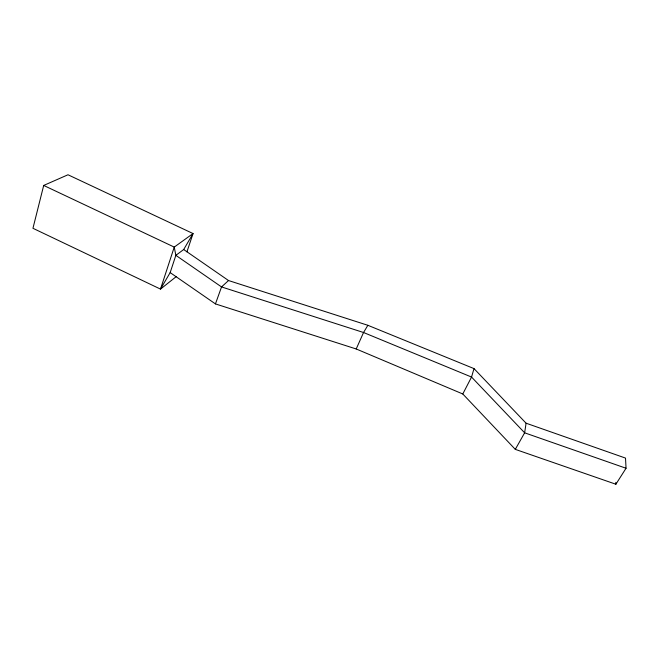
<?xml version="1.0" encoding="UTF-8"?>
<svg xmlns="http://www.w3.org/2000/svg" width="659" height="659" viewBox="0 0 659 659"><rect width="100%" height="100%" fill="white"/><g stroke="black" fill="none" stroke-linecap="round" stroke-linejoin="round"><path stroke-width="0.99" d="M526.08 423.202L524.638 432.815L515.297 449.364L615.885 484.233L626.05 468.252L625.515 458.087L526.08 423.202L474.002 368.603L367.87 325.299L228.525 280.536L183.688 249.53L175.854 255.338L170.17 272.604L160.499 289.103L32.95 228.294L43.7 185.443L68.001 174.767L193.046 233.558L186.917 251.862M474.002 368.603L471.547 377.055L462.791 393.975L515.297 449.364M462.791 393.975L356.206 348.973L215.444 303.906L221.539 286.937L228.525 280.536M356.206 348.973L363.546 332.507L367.87 325.299M183.688 249.53L193.046 233.558L174.248 247.092L160.499 289.103L176.332 276.541M626.05 468.252L524.638 432.815L471.547 377.055L363.546 332.507L221.539 286.937L175.854 255.338L174.248 247.092L43.7 185.443M170.17 272.604L215.444 303.906M615.819 482.347L615.885 484.233"/></g></svg>
